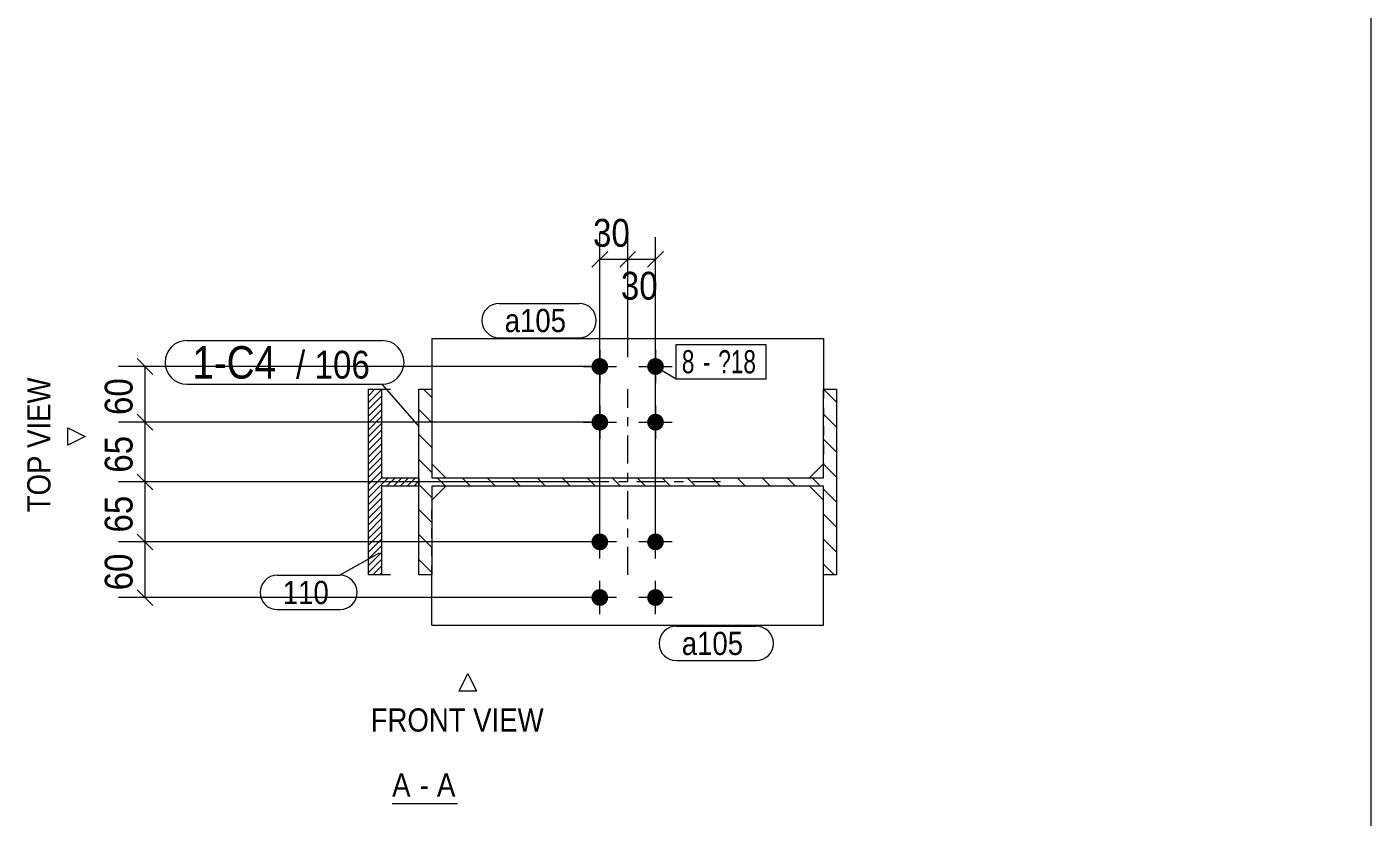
# Model space of a CAD drawing. Header units: millimetres. Extents: x 2 to 579, y 1 to 825.
# Drawn here: x 434.2 to 579, y 593.1 to 678.3 of the extents above; entities that cross this region are included whole.
import ezdxf

# ---------------------------------------------------------------- set-up
doc = ezdxf.new("R2010")
doc.units = ezdxf.units.MM
for name, pattern in [('XKITLINE00', [0]), ('XKITLINE01', [4, 1, -1, 1, -1]), ('XKITLINE03', [6, 3, -1, 1, -1])]:
    doc.linetypes.add(name, pattern=pattern)
for name, color, linetype, lineweight in [('Bolt', 3, 'Continuous', 0), ('BoltMark', 7, 'Continuous', 0), ('Dimensions', 7, 'Continuous', 0), ('DrawingSheet', 5, 'Continuous', 0), ('OtherObjectType', 7, 'Continuous', 0), ('Part', 2, 'Continuous', 0), ('PartMark', 7, 'Continuous', 0)]:
    doc.layers.add(name, color=color, linetype=linetype, lineweight=lineweight)
doc.styles.add('ARIAL', font='ARIAL.TTF')
doc.styles.add('ARIAL_NARROW', font='ARIALN.TTF')

# ---------------------------------------------------------------- blocks, each defined once
blk = doc.blocks.new('*A1')
at = {"layer": 'Part', "color": 7, "linetype": 'XKITLINE00', "lineweight": 0}
for p, q in [((477.79, 638.33), (476.88, 639.24)), ((521.39, 637.84), (519.99, 639.24)), ((477.79, 635.64), (476.39, 637.04)), ((521.39, 635.14), (519.99, 636.54)), ((477.79, 632.94), (476.39, 634.34)), ((521.39, 632.45), (519.99, 633.85)), ((477.79, 630.25), (476.39, 631.65)), ((521.39, 629.75), (519.99, 631.15)), ((477.79, 627.55), (476.39, 628.95)), ((479.25, 628.79), (478.35, 629.69)), ((481.95, 628.79), (481.05, 629.69)), ((484.64, 628.79), (483.74, 629.69)), ((487.33, 628.79), (486.43, 629.69)), ((490.03, 628.79), (489.13, 629.69)), ((492.72, 628.79), (491.82, 629.69)), ((495.42, 628.79), (494.52, 629.69)), ((498.11, 628.79), (497.21, 629.69)), ((500.8, 628.79), (499.9, 629.69)), ((503.5, 628.79), (502.6, 629.69)), ((506.19, 628.79), (505.29, 629.69)), ((508.89, 628.79), (507.99, 629.69)), ((511.58, 628.79), (510.68, 629.69)), ((514.27, 628.79), (513.37, 629.69)), ((516.97, 628.79), (516.07, 629.69)), ((519.66, 628.79), (518.76, 629.69)), ((521.39, 627.06), (519.99, 628.46)), ((477.79, 624.86), (476.39, 626.26)), ((521.39, 624.37), (519.99, 625.77)), ((477.79, 622.17), (476.39, 623.57)), ((521.39, 621.67), (519.99, 623.07)), ((477.79, 619.47), (476.39, 620.87)), ((521.13, 619.24), (519.99, 620.38))]:
    blk.add_line(p, q, dxfattribs=at)
blk = doc.blocks.new('*A2')
at = {"layer": 'Part', "color": 7, "linetype": 'XKITLINE00', "lineweight": 0}
for p, q in [((471.65, 639.24), (470.95, 638.54)), ((472.36, 639.21), (470.95, 637.8)), ((472.36, 638.48), (470.95, 637.07)), ((472.36, 637.74), (470.95, 636.34)), ((472.36, 637.01), (470.95, 635.61)), ((472.36, 636.28), (470.95, 634.87)), ((472.36, 635.55), (470.95, 634.14)), ((472.36, 634.81), (470.95, 633.41)), ((472.36, 634.08), (470.95, 632.67)), ((472.36, 633.35), (470.95, 631.94)), ((472.36, 632.62), (470.95, 631.21)), ((472.36, 631.88), (471.26, 630.78)), ((471.26, 630.78), (470.95, 630.48)), ((471.62, 630.42), (470.95, 629.74)), ((472.36, 631.15), (471.62, 630.42)), ((472.36, 630.42), (471.99, 630.05)), ((471.99, 630.05), (470.95, 629.01)), ((472.36, 629.69), (470.95, 628.28)), ((472.72, 629.32), (470.95, 627.55)), ((472.36, 629.69), (472.36, 629.69)), ((473.09, 629.69), (472.72, 629.32)), ((473.09, 628.95), (472.92, 628.79)), ((473.82, 629.69), (473.09, 628.95)), ((474.55, 629.69), (473.65, 628.79)), ((475.29, 629.69), (474.39, 628.79)), ((476.02, 629.69), (475.12, 628.79)), ((476.39, 629.32), (475.85, 628.79)), ((472.36, 628.22), (470.95, 626.81)), ((472.36, 627.49), (470.95, 626.08)), ((472.36, 626.75), (470.95, 625.35)), ((472.36, 626.02), (470.95, 624.62)), ((472.36, 625.29), (470.95, 623.88)), ((472.36, 624.56), (470.95, 623.15)), ((472.36, 623.82), (470.95, 622.42)), ((472.36, 623.09), (470.95, 621.69)), ((472.36, 622.36), (470.95, 620.95)), ((472.36, 621.63), (470.95, 620.22)), ((472.36, 620.89), (470.95, 619.49)), ((472.36, 620.16), (471.43, 619.24)), ((472.36, 619.43), (472.16, 619.24))]:
    blk.add_line(p, q, dxfattribs=at)
blk = doc.blocks.new('*A53')
at = {"layer": 'Bolt'}
for points in [[(494.99, 622.83), (494.99, 622.87), (495, 622.92), (495.01, 622.96), (495.02, 623), (495.03, 623.05), (495.04, 623.09), (495.06, 623.13), (495.08, 623.17), (495.1, 623.21), (495.12, 623.25), (495.14, 623.29), (495.17, 623.32), (495.19, 623.36), (495.22, 623.39), (495.25, 623.42), (495.28, 623.45), (495.32, 623.48), (495.35, 623.51), (495.39, 623.53), (495.43, 623.56), (495.46, 623.58), (495.5, 623.6), (495.54, 623.62), (495.59, 623.63), (495.63, 623.65), (495.67, 623.66), (495.71, 623.67), (495.76, 623.68), (495.8, 623.68), (495.84, 623.68), (495.89, 623.69), (495.93, 623.68), (495.98, 623.68), (496.02, 623.68), (496.06, 623.67), (496.11, 623.66), (496.15, 623.65), (496.19, 623.63), (496.23, 623.62), (496.27, 623.6), (496.31, 623.58), (496.35, 623.56), (496.39, 623.53), (496.43, 623.51), (496.46, 623.48), (496.49, 623.45), (496.53, 623.42), (496.56, 623.39), (496.58, 623.36), (496.61, 623.32), (496.64, 623.29), (496.66, 623.25), (496.68, 623.21), (496.7, 623.17), (496.72, 623.13), (496.74, 623.09), (496.75, 623.05), (496.76, 623), (496.77, 622.96), (496.78, 622.92), (496.78, 622.87), (496.79, 622.83), (496.79, 622.79), (496.79, 622.74), (496.78, 622.7), (496.78, 622.65), (496.77, 622.61), (496.76, 622.57), (496.75, 622.52), (496.74, 622.48), (496.72, 622.44), (496.7, 622.4), (496.68, 622.36), (496.66, 622.32), (496.64, 622.29), (496.61, 622.25), (496.58, 622.21), (496.56, 622.18), (496.53, 622.15), (496.49, 622.12), (496.46, 622.09), (496.43, 622.06), (496.39, 622.04), (496.35, 622.01), (496.31, 621.99), (496.27, 621.97), (496.23, 621.95), (496.19, 621.94), (496.15, 621.92), (496.11, 621.91), (496.06, 621.9), (496.02, 621.9), (495.98, 621.89), (495.93, 621.89), (495.89, 621.89), (495.84, 621.89), (495.8, 621.89), (495.76, 621.9), (495.71, 621.9), (495.67, 621.91), (495.63, 621.92), (495.59, 621.94), (495.54, 621.95), (495.5, 621.97), (495.46, 621.99), (495.43, 622.01), (495.39, 622.04), (495.35, 622.06), (495.32, 622.09), (495.28, 622.12), (495.25, 622.15), (495.22, 622.18), (495.19, 622.21), (495.17, 622.25), (495.14, 622.29), (495.12, 622.32), (495.1, 622.36), (495.08, 622.4), (495.06, 622.44), (495.04, 622.48), (495.03, 622.52), (495.02, 622.57), (495.01, 622.61), (495, 622.65), (494.99, 622.7), (494.99, 622.74), (494.99, 622.79)], [(500.99, 622.83), (500.99, 622.87), (501, 622.92), (501.01, 622.96), (501.02, 623), (501.03, 623.05), (501.04, 623.09), (501.06, 623.13), (501.08, 623.17), (501.1, 623.21), (501.12, 623.25), (501.14, 623.29), (501.17, 623.32), (501.19, 623.36), (501.22, 623.39), (501.25, 623.42), (501.28, 623.45), (501.32, 623.48), (501.35, 623.51), (501.39, 623.53), (501.43, 623.56), (501.46, 623.58), (501.5, 623.6), (501.54, 623.62), (501.59, 623.63), (501.63, 623.65), (501.67, 623.66), (501.71, 623.67), (501.76, 623.68), (501.8, 623.68), (501.84, 623.68), (501.89, 623.69), (501.93, 623.68), (501.98, 623.68), (502.02, 623.68), (502.06, 623.67), (502.11, 623.66), (502.15, 623.65), (502.19, 623.63), (502.23, 623.62), (502.27, 623.6), (502.31, 623.58), (502.35, 623.56), (502.39, 623.53), (502.43, 623.51), (502.46, 623.48), (502.49, 623.45), (502.53, 623.42), (502.56, 623.39), (502.58, 623.36), (502.61, 623.32), (502.64, 623.29), (502.66, 623.25), (502.68, 623.21), (502.7, 623.17), (502.72, 623.13), (502.74, 623.09), (502.75, 623.05), (502.76, 623), (502.77, 622.96), (502.78, 622.92), (502.78, 622.87), (502.79, 622.83), (502.79, 622.79), (502.79, 622.74), (502.78, 622.7), (502.78, 622.65), (502.77, 622.61), (502.76, 622.57), (502.75, 622.52), (502.74, 622.48), (502.72, 622.44), (502.7, 622.4), (502.68, 622.36), (502.66, 622.32), (502.64, 622.29), (502.61, 622.25), (502.58, 622.21), (502.56, 622.18), (502.53, 622.15), (502.49, 622.12), (502.46, 622.09), (502.43, 622.06), (502.39, 622.04), (502.35, 622.01), (502.31, 621.99), (502.27, 621.97), (502.23, 621.95), (502.19, 621.94), (502.15, 621.92), (502.11, 621.91), (502.06, 621.9), (502.02, 621.9), (501.98, 621.89), (501.93, 621.89), (501.89, 621.89), (501.84, 621.89), (501.8, 621.89), (501.76, 621.9), (501.71, 621.9), (501.67, 621.91), (501.63, 621.92), (501.59, 621.94), (501.54, 621.95), (501.5, 621.97), (501.46, 621.99), (501.43, 622.01), (501.39, 622.04), (501.35, 622.06), (501.32, 622.09), (501.28, 622.12), (501.25, 622.15), (501.22, 622.18), (501.19, 622.21), (501.17, 622.25), (501.14, 622.29), (501.12, 622.32), (501.1, 622.36), (501.08, 622.4), (501.06, 622.44), (501.04, 622.48), (501.03, 622.52), (501.02, 622.57), (501.01, 622.61), (501, 622.65), (500.99, 622.7), (500.99, 622.74), (500.99, 622.79)], [(494.99, 616.83), (494.99, 616.87), (495, 616.92), (495.01, 616.96), (495.02, 617), (495.03, 617.05), (495.04, 617.09), (495.06, 617.13), (495.08, 617.17), (495.1, 617.21), (495.12, 617.25), (495.14, 617.29), (495.17, 617.32), (495.19, 617.36), (495.22, 617.39), (495.25, 617.42), (495.28, 617.45), (495.32, 617.48), (495.35, 617.51), (495.39, 617.53), (495.43, 617.56), (495.46, 617.58), (495.5, 617.6), (495.54, 617.62), (495.59, 617.63), (495.63, 617.65), (495.67, 617.66), (495.71, 617.67), (495.76, 617.68), (495.8, 617.68), (495.84, 617.68), (495.89, 617.69), (495.93, 617.68), (495.98, 617.68), (496.02, 617.68), (496.06, 617.67), (496.11, 617.66), (496.15, 617.65), (496.19, 617.63), (496.23, 617.62), (496.27, 617.6), (496.31, 617.58), (496.35, 617.56), (496.39, 617.53), (496.43, 617.51), (496.46, 617.48), (496.49, 617.45), (496.53, 617.42), (496.56, 617.39), (496.58, 617.36), (496.61, 617.32), (496.64, 617.29), (496.66, 617.25), (496.68, 617.21), (496.7, 617.17), (496.72, 617.13), (496.74, 617.09), (496.75, 617.05), (496.76, 617), (496.77, 616.96), (496.78, 616.92), (496.78, 616.87), (496.79, 616.83), (496.79, 616.79), (496.79, 616.74), (496.78, 616.7), (496.78, 616.65), (496.77, 616.61), (496.76, 616.57), (496.75, 616.52), (496.74, 616.48), (496.72, 616.44), (496.7, 616.4), (496.68, 616.36), (496.66, 616.32), (496.64, 616.29), (496.61, 616.25), (496.58, 616.21), (496.56, 616.18), (496.53, 616.15), (496.49, 616.12), (496.46, 616.09), (496.43, 616.06), (496.39, 616.04), (496.35, 616.01), (496.31, 615.99), (496.27, 615.97), (496.23, 615.95), (496.19, 615.94), (496.15, 615.92), (496.11, 615.91), (496.06, 615.9), (496.02, 615.9), (495.98, 615.89), (495.93, 615.89), (495.89, 615.89), (495.84, 615.89), (495.8, 615.89), (495.76, 615.9), (495.71, 615.9), (495.67, 615.91), (495.63, 615.92), (495.59, 615.94), (495.54, 615.95), (495.5, 615.97), (495.46, 615.99), (495.43, 616.01), (495.39, 616.04), (495.35, 616.06), (495.32, 616.09), (495.28, 616.12), (495.25, 616.15), (495.22, 616.18), (495.19, 616.21), (495.17, 616.25), (495.14, 616.29), (495.12, 616.32), (495.1, 616.36), (495.08, 616.4), (495.06, 616.44), (495.04, 616.48), (495.03, 616.52), (495.02, 616.57), (495.01, 616.61), (495, 616.65), (494.99, 616.7), (494.99, 616.74), (494.99, 616.79)], [(500.99, 616.83), (500.99, 616.87), (501, 616.92), (501.01, 616.96), (501.02, 617), (501.03, 617.05), (501.04, 617.09), (501.06, 617.13), (501.08, 617.17), (501.1, 617.21), (501.12, 617.25), (501.14, 617.29), (501.17, 617.32), (501.19, 617.36), (501.22, 617.39), (501.25, 617.42), (501.28, 617.45), (501.32, 617.48), (501.35, 617.51), (501.39, 617.53), (501.43, 617.56), (501.46, 617.58), (501.5, 617.6), (501.54, 617.62), (501.59, 617.63), (501.63, 617.65), (501.67, 617.66), (501.71, 617.67), (501.76, 617.68), (501.8, 617.68), (501.84, 617.68), (501.89, 617.69), (501.93, 617.68), (501.98, 617.68), (502.02, 617.68), (502.06, 617.67), (502.11, 617.66), (502.15, 617.65), (502.19, 617.63), (502.23, 617.62), (502.27, 617.6), (502.31, 617.58), (502.35, 617.56), (502.39, 617.53), (502.43, 617.51), (502.46, 617.48), (502.49, 617.45), (502.53, 617.42), (502.56, 617.39), (502.58, 617.36), (502.61, 617.32), (502.64, 617.29), (502.66, 617.25), (502.68, 617.21), (502.7, 617.17), (502.72, 617.13), (502.74, 617.09), (502.75, 617.05), (502.76, 617), (502.77, 616.96), (502.78, 616.92), (502.78, 616.87), (502.79, 616.83), (502.79, 616.79), (502.79, 616.74), (502.78, 616.7), (502.78, 616.65), (502.77, 616.61), (502.76, 616.57), (502.75, 616.52), (502.74, 616.48), (502.72, 616.44), (502.7, 616.4), (502.68, 616.36), (502.66, 616.32), (502.64, 616.29), (502.61, 616.25), (502.58, 616.21), (502.56, 616.18), (502.53, 616.15), (502.49, 616.12), (502.46, 616.09), (502.43, 616.06), (502.39, 616.04), (502.35, 616.01), (502.31, 615.99), (502.27, 615.97), (502.23, 615.95), (502.19, 615.94), (502.15, 615.92), (502.11, 615.91), (502.06, 615.9), (502.02, 615.9), (501.98, 615.89), (501.93, 615.89), (501.89, 615.89), (501.84, 615.89), (501.8, 615.89), (501.76, 615.9), (501.71, 615.9), (501.67, 615.91), (501.63, 615.92), (501.59, 615.94), (501.54, 615.95), (501.5, 615.97), (501.46, 615.99), (501.43, 616.01), (501.39, 616.04), (501.35, 616.06), (501.32, 616.09), (501.28, 616.12), (501.25, 616.15), (501.22, 616.18), (501.19, 616.21), (501.17, 616.25), (501.14, 616.29), (501.12, 616.32), (501.1, 616.36), (501.08, 616.4), (501.06, 616.44), (501.04, 616.48), (501.03, 616.52), (501.02, 616.57), (501.01, 616.61), (501, 616.65), (500.99, 616.7), (500.99, 616.74), (500.99, 616.79)]]:
    blk.add_hatch(color=3, dxfattribs=at).paths.add_polyline_path(points, flags=17)
at = {"layer": 'Bolt', "color": 3, "linetype": 'XKITLINE00', "lineweight": 0}
for p, q in [((495.89, 620.99), (495.89, 624.59)), ((501.89, 620.99), (501.89, 624.59)), ((497.69, 622.79), (494.09, 622.79)), ((503.69, 622.79), (500.09, 622.79)), ((495.89, 614.99), (495.89, 618.59)), ((501.89, 614.99), (501.89, 618.59)), ((497.69, 616.79), (494.09, 616.79)), ((503.69, 616.79), (500.09, 616.79))]:
    blk.add_line(p, q, dxfattribs=at)
blk = doc.blocks.new('*A54')
at = {"layer": 'Bolt'}
for points in [[(496.79, 641.64), (496.78, 641.6), (496.78, 641.55), (496.77, 641.51), (496.76, 641.47), (496.75, 641.42), (496.74, 641.38), (496.72, 641.34), (496.7, 641.3), (496.68, 641.26), (496.66, 641.22), (496.64, 641.19), (496.61, 641.15), (496.58, 641.11), (496.56, 641.08), (496.53, 641.05), (496.49, 641.02), (496.46, 640.99), (496.43, 640.96), (496.39, 640.94), (496.35, 640.91), (496.31, 640.89), (496.27, 640.87), (496.23, 640.85), (496.19, 640.84), (496.15, 640.82), (496.11, 640.81), (496.06, 640.8), (496.02, 640.8), (495.98, 640.79), (495.93, 640.79), (495.89, 640.79), (495.84, 640.79), (495.8, 640.79), (495.76, 640.8), (495.71, 640.8), (495.67, 640.81), (495.63, 640.82), (495.59, 640.84), (495.54, 640.85), (495.5, 640.87), (495.46, 640.89), (495.43, 640.91), (495.39, 640.94), (495.35, 640.96), (495.32, 640.99), (495.28, 641.02), (495.25, 641.05), (495.22, 641.08), (495.19, 641.11), (495.17, 641.15), (495.14, 641.19), (495.12, 641.22), (495.1, 641.26), (495.08, 641.3), (495.06, 641.34), (495.04, 641.38), (495.03, 641.42), (495.02, 641.47), (495.01, 641.51), (495, 641.55), (494.99, 641.6), (494.99, 641.64), (494.99, 641.69), (494.99, 641.73), (494.99, 641.77), (495, 641.82), (495.01, 641.86), (495.02, 641.9), (495.03, 641.95), (495.04, 641.99), (495.06, 642.03), (495.08, 642.07), (495.1, 642.11), (495.12, 642.15), (495.14, 642.19), (495.17, 642.22), (495.19, 642.26), (495.22, 642.29), (495.25, 642.32), (495.28, 642.35), (495.32, 642.38), (495.35, 642.41), (495.39, 642.43), (495.43, 642.46), (495.46, 642.48), (495.5, 642.5), (495.54, 642.52), (495.59, 642.53), (495.63, 642.55), (495.67, 642.56), (495.71, 642.57), (495.76, 642.58), (495.8, 642.58), (495.84, 642.58), (495.89, 642.59), (495.93, 642.58), (495.98, 642.58), (496.02, 642.58), (496.06, 642.57), (496.11, 642.56), (496.15, 642.55), (496.19, 642.53), (496.23, 642.52), (496.27, 642.5), (496.31, 642.48), (496.35, 642.46), (496.39, 642.43), (496.43, 642.41), (496.46, 642.38), (496.49, 642.35), (496.53, 642.32), (496.56, 642.29), (496.58, 642.26), (496.61, 642.22), (496.64, 642.19), (496.66, 642.15), (496.68, 642.11), (496.7, 642.07), (496.72, 642.03), (496.74, 641.99), (496.75, 641.95), (496.76, 641.9), (496.77, 641.86), (496.78, 641.82), (496.78, 641.77), (496.79, 641.73), (496.79, 641.69)], [(502.79, 641.64), (502.78, 641.6), (502.78, 641.55), (502.77, 641.51), (502.76, 641.47), (502.75, 641.42), (502.74, 641.38), (502.72, 641.34), (502.7, 641.3), (502.68, 641.26), (502.66, 641.22), (502.64, 641.19), (502.61, 641.15), (502.58, 641.11), (502.56, 641.08), (502.53, 641.05), (502.49, 641.02), (502.46, 640.99), (502.43, 640.96), (502.39, 640.94), (502.35, 640.91), (502.31, 640.89), (502.27, 640.87), (502.23, 640.85), (502.19, 640.84), (502.15, 640.82), (502.11, 640.81), (502.06, 640.8), (502.02, 640.8), (501.98, 640.79), (501.93, 640.79), (501.89, 640.79), (501.84, 640.79), (501.8, 640.79), (501.76, 640.8), (501.71, 640.8), (501.67, 640.81), (501.63, 640.82), (501.59, 640.84), (501.54, 640.85), (501.5, 640.87), (501.46, 640.89), (501.43, 640.91), (501.39, 640.94), (501.35, 640.96), (501.32, 640.99), (501.28, 641.02), (501.25, 641.05), (501.22, 641.08), (501.19, 641.11), (501.17, 641.15), (501.14, 641.19), (501.12, 641.22), (501.1, 641.26), (501.08, 641.3), (501.06, 641.34), (501.04, 641.38), (501.03, 641.42), (501.02, 641.47), (501.01, 641.51), (501, 641.55), (500.99, 641.6), (500.99, 641.64), (500.99, 641.69), (500.99, 641.73), (500.99, 641.77), (501, 641.82), (501.01, 641.86), (501.02, 641.9), (501.03, 641.95), (501.04, 641.99), (501.06, 642.03), (501.08, 642.07), (501.1, 642.11), (501.12, 642.15), (501.14, 642.19), (501.17, 642.22), (501.19, 642.26), (501.22, 642.29), (501.25, 642.32), (501.28, 642.35), (501.32, 642.38), (501.35, 642.41), (501.39, 642.43), (501.43, 642.46), (501.46, 642.48), (501.5, 642.5), (501.54, 642.52), (501.59, 642.53), (501.63, 642.55), (501.67, 642.56), (501.71, 642.57), (501.76, 642.58), (501.8, 642.58), (501.84, 642.58), (501.89, 642.59), (501.93, 642.58), (501.98, 642.58), (502.02, 642.58), (502.06, 642.57), (502.11, 642.56), (502.15, 642.55), (502.19, 642.53), (502.23, 642.52), (502.27, 642.5), (502.31, 642.48), (502.35, 642.46), (502.39, 642.43), (502.43, 642.41), (502.46, 642.38), (502.49, 642.35), (502.53, 642.32), (502.56, 642.29), (502.58, 642.26), (502.61, 642.22), (502.64, 642.19), (502.66, 642.15), (502.68, 642.11), (502.7, 642.07), (502.72, 642.03), (502.74, 641.99), (502.75, 641.95), (502.76, 641.9), (502.77, 641.86), (502.78, 641.82), (502.78, 641.77), (502.79, 641.73), (502.79, 641.69)], [(496.79, 635.64), (496.78, 635.6), (496.78, 635.55), (496.77, 635.51), (496.76, 635.47), (496.75, 635.42), (496.74, 635.38), (496.72, 635.34), (496.7, 635.3), (496.68, 635.26), (496.66, 635.22), (496.64, 635.19), (496.61, 635.15), (496.58, 635.11), (496.56, 635.08), (496.53, 635.05), (496.49, 635.02), (496.46, 634.99), (496.43, 634.96), (496.39, 634.94), (496.35, 634.91), (496.31, 634.89), (496.27, 634.87), (496.23, 634.85), (496.19, 634.84), (496.15, 634.82), (496.11, 634.81), (496.06, 634.8), (496.02, 634.8), (495.98, 634.79), (495.93, 634.79), (495.89, 634.79), (495.84, 634.79), (495.8, 634.79), (495.76, 634.8), (495.71, 634.8), (495.67, 634.81), (495.63, 634.82), (495.59, 634.84), (495.54, 634.85), (495.5, 634.87), (495.46, 634.89), (495.43, 634.91), (495.39, 634.94), (495.35, 634.96), (495.32, 634.99), (495.28, 635.02), (495.25, 635.05), (495.22, 635.08), (495.19, 635.11), (495.17, 635.15), (495.14, 635.19), (495.12, 635.22), (495.1, 635.26), (495.08, 635.3), (495.06, 635.34), (495.04, 635.38), (495.03, 635.42), (495.02, 635.47), (495.01, 635.51), (495, 635.55), (494.99, 635.6), (494.99, 635.64), (494.99, 635.69), (494.99, 635.73), (494.99, 635.77), (495, 635.82), (495.01, 635.86), (495.02, 635.9), (495.03, 635.95), (495.04, 635.99), (495.06, 636.03), (495.08, 636.07), (495.1, 636.11), (495.12, 636.15), (495.14, 636.19), (495.17, 636.22), (495.19, 636.26), (495.22, 636.29), (495.25, 636.32), (495.28, 636.35), (495.32, 636.38), (495.35, 636.41), (495.39, 636.43), (495.43, 636.46), (495.46, 636.48), (495.5, 636.5), (495.54, 636.52), (495.59, 636.53), (495.63, 636.55), (495.67, 636.56), (495.71, 636.57), (495.76, 636.58), (495.8, 636.58), (495.84, 636.58), (495.89, 636.59), (495.93, 636.58), (495.98, 636.58), (496.02, 636.58), (496.06, 636.57), (496.11, 636.56), (496.15, 636.55), (496.19, 636.53), (496.23, 636.52), (496.27, 636.5), (496.31, 636.48), (496.35, 636.46), (496.39, 636.43), (496.43, 636.41), (496.46, 636.38), (496.49, 636.35), (496.53, 636.32), (496.56, 636.29), (496.58, 636.26), (496.61, 636.22), (496.64, 636.19), (496.66, 636.15), (496.68, 636.11), (496.7, 636.07), (496.72, 636.03), (496.74, 635.99), (496.75, 635.95), (496.76, 635.9), (496.77, 635.86), (496.78, 635.82), (496.78, 635.77), (496.79, 635.73), (496.79, 635.69)], [(502.79, 635.64), (502.78, 635.6), (502.78, 635.55), (502.77, 635.51), (502.76, 635.47), (502.75, 635.42), (502.74, 635.38), (502.72, 635.34), (502.7, 635.3), (502.68, 635.26), (502.66, 635.22), (502.64, 635.19), (502.61, 635.15), (502.58, 635.11), (502.56, 635.08), (502.53, 635.05), (502.49, 635.02), (502.46, 634.99), (502.43, 634.96), (502.39, 634.94), (502.35, 634.91), (502.31, 634.89), (502.27, 634.87), (502.23, 634.85), (502.19, 634.84), (502.15, 634.82), (502.11, 634.81), (502.06, 634.8), (502.02, 634.8), (501.98, 634.79), (501.93, 634.79), (501.89, 634.79), (501.84, 634.79), (501.8, 634.79), (501.76, 634.8), (501.71, 634.8), (501.67, 634.81), (501.63, 634.82), (501.59, 634.84), (501.54, 634.85), (501.5, 634.87), (501.46, 634.89), (501.43, 634.91), (501.39, 634.94), (501.35, 634.96), (501.32, 634.99), (501.28, 635.02), (501.25, 635.05), (501.22, 635.08), (501.19, 635.11), (501.17, 635.15), (501.14, 635.19), (501.12, 635.22), (501.1, 635.26), (501.08, 635.3), (501.06, 635.34), (501.04, 635.38), (501.03, 635.42), (501.02, 635.47), (501.01, 635.51), (501, 635.55), (500.99, 635.6), (500.99, 635.64), (500.99, 635.69), (500.99, 635.73), (500.99, 635.77), (501, 635.82), (501.01, 635.86), (501.02, 635.9), (501.03, 635.95), (501.04, 635.99), (501.06, 636.03), (501.08, 636.07), (501.1, 636.11), (501.12, 636.15), (501.14, 636.19), (501.17, 636.22), (501.19, 636.26), (501.22, 636.29), (501.25, 636.32), (501.28, 636.35), (501.32, 636.38), (501.35, 636.41), (501.39, 636.43), (501.43, 636.46), (501.46, 636.48), (501.5, 636.5), (501.54, 636.52), (501.59, 636.53), (501.63, 636.55), (501.67, 636.56), (501.71, 636.57), (501.76, 636.58), (501.8, 636.58), (501.84, 636.58), (501.89, 636.59), (501.93, 636.58), (501.98, 636.58), (502.02, 636.58), (502.06, 636.57), (502.11, 636.56), (502.15, 636.55), (502.19, 636.53), (502.23, 636.52), (502.27, 636.5), (502.31, 636.48), (502.35, 636.46), (502.39, 636.43), (502.43, 636.41), (502.46, 636.38), (502.49, 636.35), (502.53, 636.32), (502.56, 636.29), (502.58, 636.26), (502.61, 636.22), (502.64, 636.19), (502.66, 636.15), (502.68, 636.11), (502.7, 636.07), (502.72, 636.03), (502.74, 635.99), (502.75, 635.95), (502.76, 635.9), (502.77, 635.86), (502.78, 635.82), (502.78, 635.77), (502.79, 635.73), (502.79, 635.69)]]:
    blk.add_hatch(color=3, dxfattribs=at).paths.add_polyline_path(points, flags=17)
at = {"layer": 'Bolt', "color": 3, "linetype": 'XKITLINE00', "lineweight": 0}
for p, q in [((495.89, 643.49), (495.89, 639.89)), ((501.89, 643.49), (501.89, 639.89)), ((494.09, 641.69), (497.69, 641.69)), ((500.09, 641.69), (503.69, 641.69)), ((495.89, 637.49), (495.89, 633.89)), ((501.89, 637.49), (501.89, 633.89)), ((494.09, 635.69), (497.69, 635.69)), ((500.09, 635.69), (503.69, 635.69))]:
    blk.add_line(p, q, dxfattribs=at)
blk = doc.blocks.new('*A55')
at = {"layer": 'Part', "color": 2, "linetype": 'XKITLINE00', "lineweight": 0}
for p, q in [((476.39, 619.24), (476.39, 639.24)), ((476.39, 639.24), (477.79, 639.24)), ((477.79, 639.24), (477.79, 629.69)), ((519.99, 639.24), (521.39, 639.24)), ((519.99, 629.69), (519.99, 639.24)), ((521.39, 639.24), (521.39, 619.24)), ((477.79, 629.69), (519.99, 629.69)), ((519.99, 628.79), (477.79, 628.79)), ((477.79, 628.79), (477.79, 619.24)), ((519.99, 619.24), (519.99, 628.79)), ((477.79, 619.24), (476.39, 619.24)), ((521.39, 619.24), (519.99, 619.24))]:
    blk.add_line(p, q, dxfattribs=at)
at = {"layer": 'Part', "color": 7, "linetype": 'XKITLINE03', "lineweight": 0}
for p, q in [((498.89, 619.24), (498.89, 639.24)), ((508.89, 629.24), (488.89, 629.24))]:
    blk.add_line(p, q, dxfattribs=at)
blk = doc.blocks.new('*A56')
at = {"layer": 'Part', "color": 2, "linetype": 'XKITLINE00', "lineweight": 0}
for p, q in [((479.29, 628.79), (477.79, 627.29)), ((519.99, 627.29), (518.49, 628.79)), ((477.79, 613.79), (477.79, 619.24)), ((519.99, 613.79), (519.99, 619.24)), ((477.79, 613.79), (519.99, 613.79))]:
    blk.add_line(p, q, dxfattribs=at)
at = {"layer": 'Part', "color": 7, "linetype": 'XKITLINE01', "lineweight": 0}
for p, q in [((518.49, 628.79), (479.29, 628.79)), ((477.79, 619.24), (477.79, 627.29)), ((519.99, 619.24), (519.99, 627.29))]:
    blk.add_line(p, q, dxfattribs=at)
blk = doc.blocks.new('*A57')
at = {"layer": 'Part', "color": 2, "linetype": 'XKITLINE00', "lineweight": 0}
for p, q in [((477.79, 644.69), (477.79, 639.24)), ((477.79, 644.69), (519.99, 644.69)), ((519.99, 644.69), (519.99, 639.24)), ((477.79, 631.19), (479.29, 629.69)), ((519.99, 631.19), (518.49, 629.69))]:
    blk.add_line(p, q, dxfattribs=at)
at = {"layer": 'Part', "color": 7, "linetype": 'XKITLINE01', "lineweight": 0}
for p, q in [((477.79, 639.24), (477.79, 631.19)), ((519.99, 639.24), (519.99, 631.19)), ((479.29, 629.69), (518.49, 629.69))]:
    blk.add_line(p, q, dxfattribs=at)
blk = doc.blocks.new('*A58')
at = {"layer": 'Part', "color": 2, "linetype": 'XKITLINE00', "lineweight": 0}
for p, q in [((470.95, 619.24), (470.95, 639.24)), ((470.95, 639.24), (473.32, 639.24)), ((472.36, 639.24), (472.36, 629.69)), ((472.36, 629.69), (476.39, 629.69)), ((476.39, 628.79), (472.36, 628.79)), ((472.36, 628.79), (472.36, 619.24)), ((476.39, 629.69), (476.39, 628.79)), ((473.32, 619.24), (470.95, 619.24))]:
    blk.add_line(p, q, dxfattribs=at)
blk = doc.blocks.new('*A78')
at = {"layer": 'DrawingSheet', "color": 5, "linetype": 'XKITLINE00', "lineweight": 0}
blk.add_line((579, 5), (579, 825), dxfattribs=at)
blk = doc.blocks.new('*A163')
at = {"layer": 'Dimensions', "color": 7, "linetype": 'XKITLINE00', "lineweight": 0}
for p, q in [((495.89, 623.79), (495.89, 656.09)), ((498.89, 642.69), (498.89, 656.09)), ((496.74, 654.08), (495.04, 652.39)), ((499.74, 654.08), (498.04, 652.39)), ((495.89, 653.24), (498.89, 653.24))]:
    blk.add_line(p, q, dxfattribs=at)
at = {"layer": 'Dimensions', "color": 3}
for p in [(495.89, 653.24), (498.89, 653.24)]:
    blk.add_point(p, dxfattribs=at)
at = {"layer": 'Dimensions', "color": 3, "style": 'ARIAL', "width": 0.85}
blk.add_text('30', height=3, dxfattribs=at).set_placement((495.16, 654.59))
blk = doc.blocks.new('*A164')
at = {"layer": 'Dimensions', "color": 7, "linetype": 'XKITLINE00', "lineweight": 0}
for p, q in [((498.89, 642.69), (498.89, 655.64)), ((501.89, 623.79), (501.89, 655.64)), ((499.74, 654.08), (498.04, 652.39)), ((502.74, 654.08), (501.04, 652.39)), ((498.89, 653.24), (501.89, 653.24))]:
    blk.add_line(p, q, dxfattribs=at)
at = {"layer": 'Dimensions', "color": 3}
for p in [(498.89, 653.24), (501.89, 653.24)]:
    blk.add_point(p, dxfattribs=at)
at = {"layer": 'Dimensions', "color": 3, "style": 'ARIAL', "width": 0.85}
blk.add_text('30', height=3, dxfattribs=at).set_placement((498.16, 648.89))
blk = doc.blocks.new('*A165')
at = {"layer": 'Dimensions', "color": 7, "linetype": 'XKITLINE00', "lineweight": 0}
for p, q in [((446.04, 623.63), (447.74, 621.94)), ((494.89, 622.79), (444.04, 622.79)), ((446.89, 616.79), (446.89, 622.79)), ((446.04, 617.63), (447.74, 615.94)), ((494.89, 616.79), (444.04, 616.79))]:
    blk.add_line(p, q, dxfattribs=at)
at = {"layer": 'Dimensions', "color": 3}
for p in [(446.89, 622.79), (446.89, 616.79)]:
    blk.add_point(p, dxfattribs=at)
at = {"layer": 'Dimensions', "color": 3, "style": 'ARIAL', "width": 0.85}
blk.add_text('60', height=3, rotation=90.0002, dxfattribs=at).set_placement((445.54, 617.56))
blk = doc.blocks.new('*A166')
at = {"layer": 'Dimensions', "color": 7, "linetype": 'XKITLINE00', "lineweight": 0}
for p, q in [((494.89, 629.24), (444.04, 629.24)), ((446.04, 630.08), (447.74, 628.39)), ((446.89, 622.79), (446.89, 629.24)), ((446.04, 623.63), (447.74, 621.94)), ((494.89, 622.79), (444.04, 622.79))]:
    blk.add_line(p, q, dxfattribs=at)
at = {"layer": 'Dimensions', "color": 3}
for p in [(446.89, 629.24), (446.89, 622.79)]:
    blk.add_point(p, dxfattribs=at)
at = {"layer": 'Dimensions', "color": 3, "style": 'ARIAL', "width": 0.85}
blk.add_text('65', height=3, rotation=90.0002, dxfattribs=at).set_placement((445.54, 623.79))
blk = doc.blocks.new('*A167')
at = {"layer": 'Dimensions', "color": 7, "linetype": 'XKITLINE00', "lineweight": 0}
for p, q in [((446.04, 636.53), (447.74, 634.84)), ((494.89, 635.69), (444.04, 635.69)), ((446.89, 629.24), (446.89, 635.69)), ((494.89, 629.24), (444.04, 629.24)), ((446.04, 630.08), (447.74, 628.39))]:
    blk.add_line(p, q, dxfattribs=at)
at = {"layer": 'Dimensions', "color": 3}
for p in [(446.89, 635.69), (446.89, 629.24)]:
    blk.add_point(p, dxfattribs=at)
at = {"layer": 'Dimensions', "color": 3, "style": 'ARIAL', "width": 0.85}
blk.add_text('65', height=3, rotation=90.0002, dxfattribs=at).set_placement((445.54, 630.24))
blk = doc.blocks.new('*A168')
at = {"layer": 'Dimensions', "color": 7, "linetype": 'XKITLINE00', "lineweight": 0}
for p, q in [((494.89, 641.69), (444.04, 641.69)), ((446.04, 642.53), (447.74, 640.84)), ((446.89, 635.69), (446.89, 641.69)), ((446.04, 636.53), (447.74, 634.84)), ((494.89, 635.69), (444.04, 635.69))]:
    blk.add_line(p, q, dxfattribs=at)
at = {"layer": 'Dimensions', "color": 3}
for p in [(446.89, 641.69), (446.89, 635.69)]:
    blk.add_point(p, dxfattribs=at)
at = {"layer": 'Dimensions', "color": 3, "style": 'ARIAL', "width": 0.85}
blk.add_text('60', height=3, rotation=90.0002, dxfattribs=at).set_placement((445.54, 636.46))
blk = doc.blocks.new('*A169')
at = {"layer": 'BoltMark', "color": 7, "linetype": 'XKITLINE00', "lineweight": 0}
for p, q in [((504.13, 644.05), (513.81, 644.05)), ((504.13, 640.35), (504.13, 644.05)), ((513.81, 640.35), (513.81, 644.05)), ((501.89, 641.69), (504.13, 640.35)), ((504.13, 640.35), (513.81, 640.35))]:
    blk.add_line(p, q, dxfattribs=at)
at = {"layer": 'BoltMark', "color": 3, "style": 'ARIAL_NARROW', "width": 0.85}
for s, p in [('8', (504.73, 640.95)), ('?18', (508.65, 640.95)), ('-', (506.99, 640.95))]:
    blk.add_text(s, height=2.5, dxfattribs=at).set_placement(p)
blk = doc.blocks.new('*A170')
at = {"layer": 'PartMark', "color": 7, "linetype": 'XKITLINE00', "lineweight": 0}
for p, q in [((472.13, 621.58), (467.89, 619.18)), ((461.13, 619.18), (467.89, 619.18)), ((461.13, 615.48), (467.89, 615.48))]:
    blk.add_line(p, q, dxfattribs=at)
for centre, start, end in [((461.13, 617.33), 90, 270), ((467.89, 617.33), 270, 90)]:
    blk.add_arc(centre, 1.85, start, end, dxfattribs=at)
at = {"layer": 'PartMark', "color": 3, "style": 'ARIAL', "width": 0.85}
blk.add_text('110', height=2.5, dxfattribs=at).set_placement((461.73, 616.08))
blk = doc.blocks.new('*A171')
at = {"layer": 'PartMark', "color": 7, "linetype": 'XKITLINE00', "lineweight": 0}
for p, q in [((485.04, 648.49), (493.66, 648.49)), ((485.04, 644.79), (493.66, 644.79))]:
    blk.add_line(p, q, dxfattribs=at)
for centre, start, end in [((485.04, 646.64), 90, 270), ((493.66, 646.64), 270, 90)]:
    blk.add_arc(centre, 1.85, start, end, dxfattribs=at)
at = {"layer": 'PartMark', "color": 3, "style": 'ARIAL', "width": 0.85}
blk.add_text('a105', height=2.5, dxfattribs=at).set_placement((485.64, 645.39))
blk = doc.blocks.new('*A172')
at = {"layer": 'PartMark', "color": 7, "linetype": 'XKITLINE00', "lineweight": 0}
for p, q in [((504.12, 613.69), (512.74, 613.69)), ((504.12, 609.99), (512.74, 609.99))]:
    blk.add_line(p, q, dxfattribs=at)
for centre, start, end in [((504.12, 611.84), 90, 270), ((512.74, 611.84), 270, 90)]:
    blk.add_arc(centre, 1.85, start, end, dxfattribs=at)
at = {"layer": 'PartMark', "color": 3, "style": 'ARIAL', "width": 0.85}
blk.add_text('a105', height=2.5, dxfattribs=at).set_placement((504.72, 610.59))
blk = doc.blocks.new('*A173')
at = {"layer": 'PartMark', "color": 7, "linetype": 'XKITLINE00', "lineweight": 0}
for p, q in [((451.39, 644.48), (472.44, 644.48)), ((451.39, 639.78), (472.44, 639.78)), ((476.44, 635.21), (472.44, 639.78))]:
    blk.add_line(p, q, dxfattribs=at)
for centre, start, end in [((451.39, 642.13), 90, 270), ((472.44, 642.13), 270, 90)]:
    blk.add_arc(centre, 2.35, start, end, dxfattribs=at)
at = {"layer": 'PartMark', "color": 1, "style": 'ARIAL', "width": 0.85}
blk.add_text('1-C4', height=3.5, dxfattribs=at).set_placement((451.99, 640.38))
at = {"layer": 'PartMark', "color": 3, "style": 'ARIAL', "width": 0.85}
for s, p in [('/', (463.15, 640.38)), ('106', (465.16, 640.38))]:
    blk.add_text(s, height=3, dxfattribs=at).set_placement(p)
blk = doc.blocks.new('*A174')
at = {"layer": 'OtherObjectType', "color": 7, "linetype": 'XKITLINE00', "lineweight": 0}
for p, q in [((438.56, 633.2), (438.56, 635.07)), ((438.56, 635.07), (440.44, 634.14)), ((440.44, 634.14), (438.56, 633.2)), ((440.44, 634.14), (440.44, 634.14)), ((480.73, 606.71), (481.66, 608.59)), ((481.66, 608.59), (482.6, 606.71)), ((481.66, 608.59), (481.66, 608.59)), ((482.6, 606.71), (480.73, 606.71)), ((473.51, 594.59), (480.57, 594.59))]:
    blk.add_line(p, q, dxfattribs=at)
at = {"layer": 'OtherObjectType', "color": 7, "style": 'ARIAL', "width": 0.85}
blk.add_text('TOP VIEW', height=2.5, rotation=90, dxfattribs=at).set_placement((436.69, 625.98))
for s, p in [('FRONT VIEW', (471.2, 602.34)), ('A', (473.51, 595.34)), ('A', (478.34, 595.34)), ('-', (476.48, 595.34))]:
    blk.add_text(s, height=2.5, dxfattribs=at).set_placement(p)

msp = doc.modelspace()

# ---------------------------------------------------------------- block references
at = {"lineweight": 0}
for name in ['*A78', '*A163', '*A164', '*A171', '*A57', '*A173', '*A54', '*A169', '*A168', '*A2', '*A58', '*A1', '*A55', '*A167', '*A166', '*A56', '*A53', '*A165', '*A170', '*A172']:
    msp.add_blockref(name, (0, 0), dxfattribs=at)
at = {"layer": 'OtherObjectType', "lineweight": 0}
msp.add_blockref('*A174', (0, 0), dxfattribs=at)

doc.saveas('drawing.dxf')
